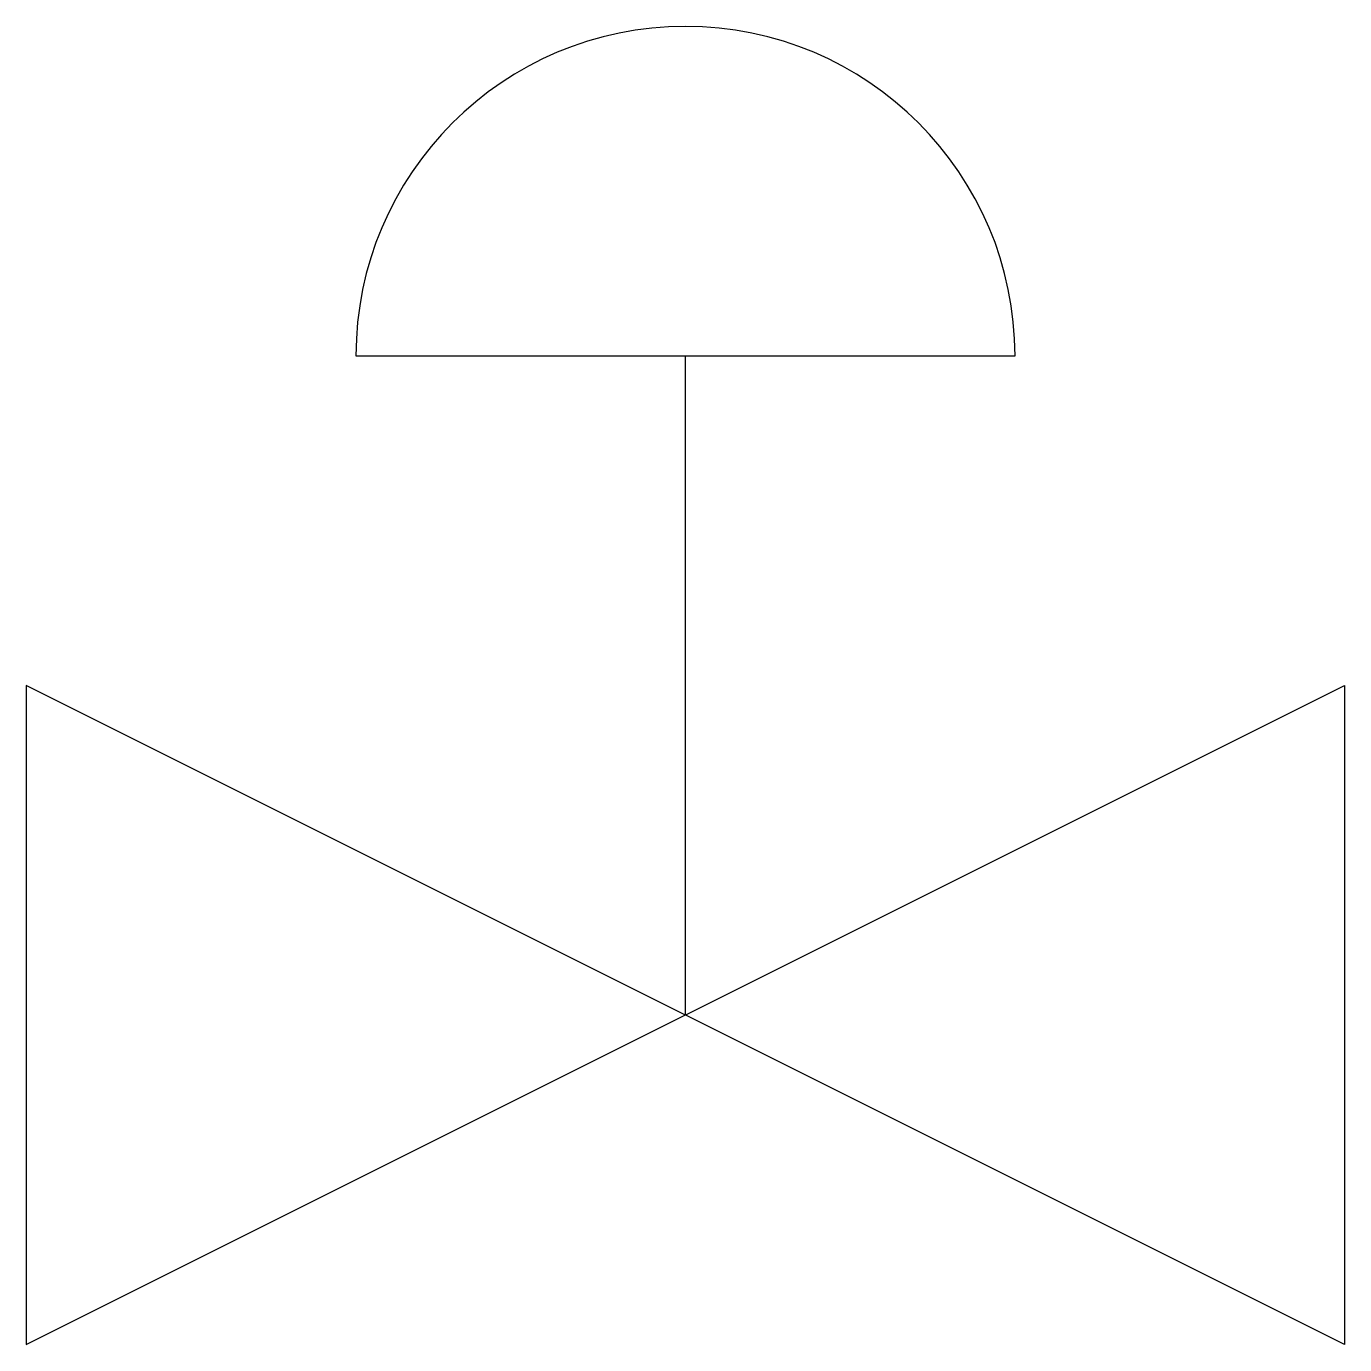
# Model space of a CAD drawing. Extents: x 46 to 56.1, y 1543.7 to 1553.9.
import ezdxf

# ---------------------------------------------------------------- set-up
doc = ezdxf.new("R2010")
doc.units = 0
doc.layers.get('0').update_dxf_attribs({"linetype": 'CONTINUOUS'})

msp = doc.modelspace()

# ---------------------------------------------------------------- linework, layer by layer
at = {"color": 0}
for p, q in [((48.493, 1551.337), (53.572, 1551.337)), ((51.032, 1546.258), (51.032, 1551.337)), ((45.953, 1543.719), (56.111, 1548.798)), ((56.111, 1543.719), (45.953, 1548.798)), ((45.953, 1548.798), (45.953, 1543.719)), ((56.111, 1548.798), (56.111, 1543.719))]:
    msp.add_line(p, q, dxfattribs=at)
msp.add_arc((51.032, 1551.337), 2.539, 0, 180, dxfattribs=at)

doc.saveas('drawing.dxf')
